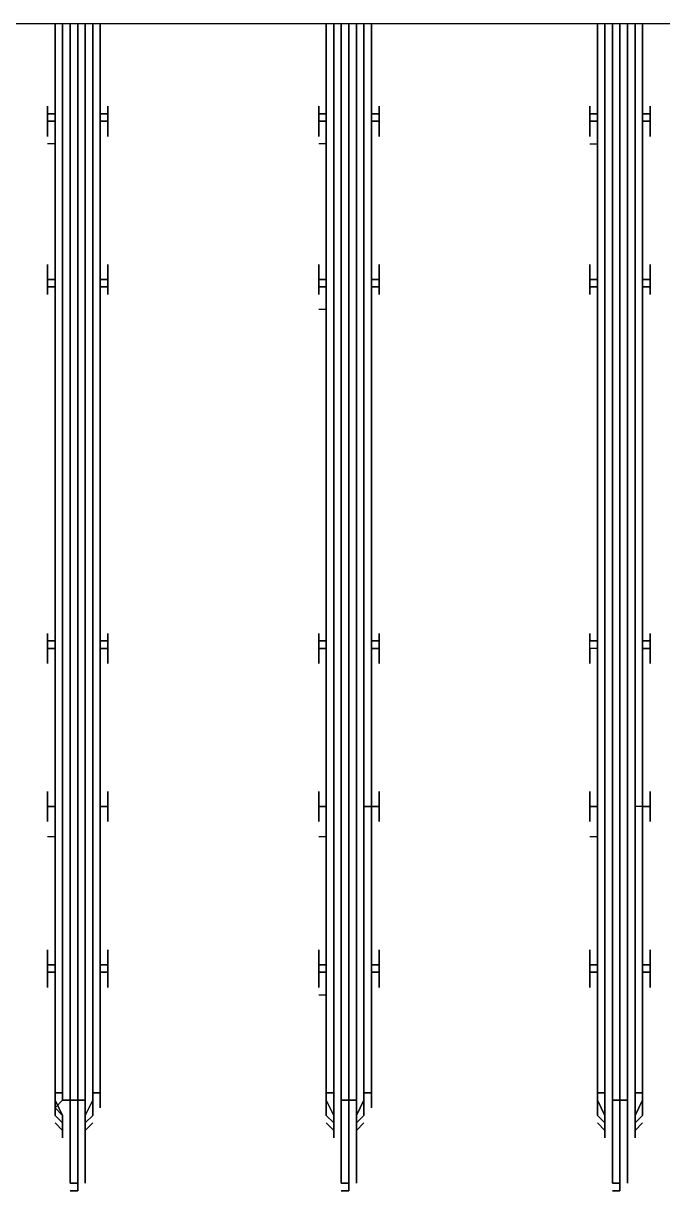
# Model space of a CAD drawing. Header units: metres. Extents: x 531759 to 532310, y 2674774 to 2675087.
# Drawn here: x 532124.0015 to 532124.1189, y 2674978.739 to 2674978.9534 of the extents above; entities that cross this region are included whole.
import ezdxf

# ---------------------------------------------------------------- set-up
doc = ezdxf.new("R2010")
doc.units = ezdxf.units.M
doc.header["$MEASUREMENT"] = 0
doc.layers.add('IDT', color=7, linetype='Continuous')

# ---------------------------------------------------------------- blocks, each defined once
blk = doc.blocks.new('IDT')
at = {"layer": 'IDT', "color": 0, "lineweight": 25}
for p, q in [((13.99624, 9.01989), (13.99624, 9.00329)), ((13.99624, 9.00329), (13.99624, 9.01989)), ((13.99624, 9.01989), (13.99763, 9.01989)), ((13.99763, 9.01989), (13.99624, 9.01989)), ((13.99624, 9.01989), (13.99624, 9.00329)), ((13.99624, 9.00329), (13.99624, 9.01989)), ((14.04604, 9.00329), (14.04604, 9.01989)), ((14.04604, 9.01989), (14.04604, 9.00329)), ((14.04604, 9.00329), (14.04604, 9.01989)), ((14.04604, 9.01989), (14.04742, 9.01989)), ((14.04742, 9.01989), (14.04604, 9.01989)), ((14.04604, 9.01989), (14.04742, 9.01989)), ((14.04742, 9.01989), (14.04604, 9.01989)), ((14.04604, 9.01989), (14.04604, 9.00329)), ((14.04604, 9.00329), (14.04604, 9.01989)), ((14.04604, 9.01989), (14.04604, 9.00329)), ((14.04604, 9.00329), (14.04604, 9.01989)), ((14.04604, 9.01989), (14.04604, 9.00329)), ((14.09583, 9.00329), (14.09583, 9.01989)), ((14.09583, 9.01989), (14.09583, 9.00329)), ((14.09721, 9.01989), (14.09583, 9.01989)), ((14.09583, 9.01989), (14.09583, 9.00329)), ((14.09583, 9.00329), (14.09583, 9.01989)), ((14.09583, 9.01989), (14.09721, 9.01989)), ((13.99486, 9.0185), (13.99486, 9.00329)), ((13.99486, 9.00329), (13.99486, 9.0185)), ((13.99763, 9.0185), (13.99624, 9.0185)), ((13.99624, 9.0185), (13.99763, 9.0185)), ((13.99763, 9.0185), (13.99624, 9.0185)), ((13.99624, 9.0185), (13.99763, 9.0185)), ((13.99763, 9.00329), (13.99763, 9.0185)), ((13.99763, 9.0185), (13.99763, 9.00329)), ((14.04465, 9.00329), (14.04465, 9.0185)), ((14.04465, 9.0185), (14.04465, 9.00329)), ((14.04465, 9.00329), (14.04465, 9.0185)), ((14.04465, 9.0185), (14.04465, 9.00329)), ((14.04742, 9.0185), (14.04604, 9.0185)), ((14.04604, 9.0185), (14.04742, 9.0185)), ((14.04742, 9.0185), (14.04604, 9.0185)), ((14.04604, 9.0185), (14.04742, 9.0185)), ((14.04742, 9.0185), (14.04604, 9.0185)), ((14.04604, 9.0185), (14.04742, 9.0185)), ((14.04742, 9.0185), (14.04604, 9.0185)), ((14.04604, 9.0185), (14.04742, 9.0185)), ((14.04742, 9.00329), (14.04742, 9.0185)), ((14.04742, 9.0185), (14.04742, 9.00329)), ((14.04742, 9.00329), (14.04742, 9.0185)), ((14.04742, 9.0185), (14.04742, 9.00329)), ((14.09445, 9.00329), (14.09445, 9.0185)), ((14.09445, 9.0185), (14.09445, 9.00329)), ((14.09721, 9.0185), (14.09583, 9.0185)), ((14.09583, 9.0185), (14.09721, 9.0185)), ((14.09721, 9.0185), (14.09583, 9.0185)), ((14.09583, 9.0185), (14.09721, 9.0185)), ((14.09721, 9.00329), (14.09721, 9.0185)), ((14.09721, 9.0185), (14.09721, 9.00329)), ((13.99348, 9.00882), (13.99209, 9.00744)), ((13.99209, 9.00744), (13.99348, 9.00882)), ((13.99348, 9.0102), (13.99348, 9.00605)), ((13.99348, 9.00605), (13.99348, 9.0102)), ((13.99348, 9.0102), (13.99348, 9.00882)), ((13.99348, 9.00882), (13.99348, 9.0102)), ((13.99901, 9.00882), (13.99901, 9.0102)), ((13.99901, 9.0102), (13.99901, 9.00605)), ((13.99901, 9.00605), (13.99901, 9.0102)), ((13.99901, 9.0102), (13.99901, 9.00882)), ((14.00039, 9.00744), (13.99901, 9.00882)), ((13.99901, 9.00882), (14.00039, 9.00744)), ((14.04465, 9.00882), (14.04327, 9.00744)), ((14.04327, 9.00744), (14.04465, 9.00882)), ((14.04465, 9.00882), (14.04327, 9.00744)), ((14.04327, 9.00744), (14.04465, 9.00882)), ((14.04465, 9.00605), (14.04465, 9.0102)), ((14.04465, 9.0102), (14.04465, 9.00882)), ((14.04465, 9.00882), (14.04465, 9.0102)), ((14.04465, 9.0102), (14.04465, 9.00605)), ((14.04465, 9.00605), (14.04465, 9.0102)), ((14.04465, 9.0102), (14.04465, 9.00882)), ((14.04465, 9.00882), (14.04465, 9.0102)), ((14.04465, 9.0102), (14.04465, 9.00605)), ((14.0488, 9.00882), (14.0488, 9.0102)), ((14.0488, 9.0102), (14.0488, 9.00605)), ((14.0488, 9.00605), (14.0488, 9.0102)), ((14.0488, 9.0102), (14.0488, 9.00882)), ((14.0488, 9.00882), (14.0488, 9.0102)), ((14.0488, 9.0102), (14.0488, 9.00605)), ((14.0488, 9.00605), (14.0488, 9.0102)), ((14.0488, 9.0102), (14.0488, 9.00882)), ((14.05018, 9.00744), (14.0488, 9.00882)), ((14.0488, 9.00882), (14.05018, 9.00744)), ((14.05018, 9.00744), (14.0488, 9.00882)), ((14.0488, 9.00882), (14.05018, 9.00744)), ((14.09445, 9.00882), (14.09306, 9.00744)), ((14.09306, 9.00744), (14.09445, 9.00882)), ((14.09445, 9.00605), (14.09445, 9.0102)), ((14.09445, 9.0102), (14.09445, 9.00882)), ((14.09445, 9.00882), (14.09445, 9.0102)), ((14.09445, 9.0102), (14.09445, 9.00605)), ((14.0986, 9.00882), (14.0986, 9.0102)), ((14.0986, 9.0102), (14.0986, 9.00605)), ((14.0986, 9.00605), (14.0986, 9.0102)), ((14.0986, 9.0102), (14.0986, 9.00882)), ((14.09998, 9.00744), (14.0986, 9.00882)), ((14.0986, 9.00882), (14.09998, 9.00744)), ((13.99209, 9.00605), (13.99348, 9.00744)), ((13.99348, 9.00744), (13.99209, 9.00605)), ((14.00039, 9.00605), (13.99901, 9.00744)), ((13.99901, 9.00744), (14.00039, 9.00605)), ((14.04327, 9.00605), (14.04465, 9.00744)), ((14.04465, 9.00744), (14.04327, 9.00605)), ((14.04327, 9.00605), (14.04465, 9.00744)), ((14.04465, 9.00744), (14.04327, 9.00605)), ((14.05018, 9.00605), (14.0488, 9.00744)), ((14.0488, 9.00744), (14.05018, 9.00605)), ((14.05018, 9.00605), (14.0488, 9.00744)), ((14.05018, 9.00605), (14.0488, 9.00744)), ((14.09306, 9.00605), (14.09445, 9.00744)), ((14.09445, 9.00744), (14.09306, 9.00605)), ((14.09998, 9.00605), (14.0986, 9.00744)), ((14.0986, 9.00744), (14.09998, 9.00605)), ((13.99348, 9.00605), (13.99209, 9.00329)), ((13.99209, 9.00329), (13.99348, 9.00605)), ((13.99209, 9.00467), (13.99209, 9.00605)), ((13.99209, 9.00605), (13.99209, 9.00467)), ((13.99209, 9.00467), (13.99209, 9.00191)), ((13.99209, 9.00191), (13.99209, 9.00467)), ((13.99348, 9.00329), (13.99348, 9.00605)), ((13.99348, 9.00605), (13.99348, 9.00329)), ((13.99901, 9.00605), (14.00039, 9.00329)), ((14.00039, 9.00329), (13.99901, 9.00605)), ((13.99901, 9.00329), (13.99901, 9.00605)), ((13.99901, 9.00605), (13.99901, 9.00329)), ((14.00039, 9.00467), (14.00039, 9.00605)), ((14.00039, 9.00605), (14.00039, 9.00467)), ((14.00039, 9.00467), (14.00039, 9.00191)), ((14.00039, 9.00191), (14.00039, 9.00467)), ((14.04189, 9.00191), (14.04189, 9.00467)), ((14.04189, 9.00467), (14.04189, 9.00191)), ((14.04189, 9.00191), (14.04189, 9.00467)), ((14.04189, 9.00467), (14.04189, 9.00191)), ((14.04327, 9.00329), (14.04327, 9.00605)), ((14.04327, 9.00605), (14.04327, 9.00329)), ((14.04327, 9.00329), (14.04465, 9.00605)), ((14.04465, 9.00605), (14.04327, 9.00329)), ((14.04327, 9.00467), (14.04327, 9.00605)), ((14.04327, 9.00605), (14.04327, 9.00467)), ((14.04327, 9.00329), (14.04327, 9.00605)), ((14.04327, 9.00605), (14.04327, 9.00329)), ((14.04327, 9.00329), (14.04465, 9.00605)), ((14.04465, 9.00605), (14.04327, 9.00329)), ((14.04327, 9.00467), (14.04327, 9.00605)), ((14.04327, 9.00605), (14.04327, 9.00467)), ((14.0488, 9.00605), (14.05018, 9.00329)), ((14.05018, 9.00329), (14.0488, 9.00605)), ((14.0488, 9.00329), (14.0488, 9.00605)), ((14.0488, 9.00605), (14.0488, 9.00329)), ((14.0488, 9.00605), (14.05018, 9.00329)), ((14.05018, 9.00329), (14.0488, 9.00605)), ((14.0488, 9.00329), (14.0488, 9.00605)), ((14.0488, 9.00605), (14.0488, 9.00329)), ((14.05018, 9.00467), (14.05018, 9.00605)), ((14.05018, 9.00605), (14.05018, 9.00467)), ((14.05018, 9.00467), (14.05018, 9.00605)), ((14.05018, 9.00467), (14.05018, 9.00605)), ((14.05018, 9.00467), (14.05018, 9.00191)), ((14.05018, 9.00191), (14.05018, 9.00467)), ((14.05018, 9.00191), (14.05018, 9.00467)), ((14.05018, 9.00191), (14.05018, 9.00467)), ((14.09168, 9.00191), (14.09168, 9.00467)), ((14.09168, 9.00467), (14.09168, 9.00191)), ((14.09306, 9.00329), (14.09306, 9.00605)), ((14.09306, 9.00605), (14.09306, 9.00329)), ((14.09306, 9.00329), (14.09445, 9.00605)), ((14.09445, 9.00605), (14.09306, 9.00329)), ((14.09306, 9.00467), (14.09306, 9.00605)), ((14.09306, 9.00605), (14.09306, 9.00467)), ((14.09998, 9.00467), (14.0986, 9.00605)), ((14.0986, 9.00605), (14.09998, 9.00467)), ((14.0986, 9.00605), (14.09998, 9.00329)), ((14.09998, 9.00329), (14.0986, 9.00605)), ((14.0986, 9.00329), (14.09998, 9.00467)), ((14.09998, 9.00467), (14.0986, 9.00329)), ((14.09998, 9.00467), (14.09998, 9.00605)), ((14.09998, 9.00605), (14.09998, 9.00467)), ((14.09998, 9.00467), (14.09998, 9.00191)), ((14.09998, 9.00191), (14.09998, 9.00467)), ((13.99348, 8.8055), (13.99348, 9.00329)), ((13.99348, 9.00329), (13.99348, 8.8055)), ((13.99486, 9.00329), (13.99486, 8.8055)), ((13.99486, 8.8055), (13.99486, 9.00329)), ((13.99624, 9.00329), (13.99486, 9.00329)), ((13.99486, 9.00329), (13.99624, 9.00329)), ((13.99624, 9.00329), (13.99763, 9.00329)), ((13.99763, 9.00329), (13.99624, 9.00329)), ((13.99624, 9.00329), (13.99763, 9.00329)), ((13.99763, 9.00329), (13.99624, 9.00329)), ((13.99624, 8.8055), (13.99624, 9.00329)), ((13.99624, 9.00329), (13.99624, 8.8055)), ((13.99624, 8.8055), (13.99624, 9.00329)), ((13.99624, 9.00329), (13.99624, 8.8055)), ((13.99763, 8.8055), (13.99763, 9.00329)), ((13.99763, 9.00329), (13.99763, 8.8055)), ((13.99901, 8.8055), (13.99901, 9.00329)), ((13.99901, 9.00329), (13.99901, 8.8055)), ((14.04327, 8.8055), (14.04327, 9.00329)), ((14.04327, 9.00329), (14.04327, 8.8055)), ((14.04327, 8.8055), (14.04327, 9.00329)), ((14.04327, 9.00329), (14.04327, 8.8055)), ((14.04604, 9.00329), (14.04465, 9.00329)), ((14.04465, 9.00329), (14.04465, 8.8055)), ((14.04465, 8.8055), (14.04465, 9.00329)), ((14.04465, 9.00329), (14.04604, 9.00329)), ((14.04604, 9.00329), (14.04465, 9.00329)), ((14.04465, 9.00329), (14.04465, 8.8055)), ((14.04465, 8.8055), (14.04465, 9.00329)), ((14.04465, 9.00329), (14.04604, 9.00329)), ((14.04742, 9.00329), (14.04604, 9.00329)), ((14.04604, 9.00329), (14.04604, 8.8055)), ((14.04604, 8.8055), (14.04604, 9.00329)), ((14.04604, 9.00329), (14.04604, 8.8055)), ((14.04604, 8.8055), (14.04604, 9.00329)), ((14.04604, 9.00329), (14.04604, 8.8055)), ((14.04604, 8.8055), (14.04604, 9.00329)), ((14.04604, 9.00329), (14.04742, 9.00329)), ((14.04604, 9.00329), (14.04742, 9.00329)), ((14.04742, 9.00329), (14.04604, 9.00329)), ((14.04604, 9.00329), (14.04742, 9.00329)), ((14.04742, 9.00329), (14.04604, 9.00329)), ((14.04742, 9.00329), (14.04604, 9.00329)), ((14.04604, 9.00329), (14.04742, 9.00329)), ((14.04604, 8.8055), (14.04604, 9.00329)), ((14.04604, 9.00329), (14.04604, 8.8055)), ((14.04742, 9.00329), (14.04742, 8.8055)), ((14.04742, 8.8055), (14.04742, 9.00329)), ((14.04742, 8.8055), (14.04742, 9.00329)), ((14.04742, 9.00329), (14.04742, 8.8055)), ((14.0488, 8.8055), (14.0488, 9.00329)), ((14.0488, 9.00329), (14.0488, 8.8055)), ((14.0488, 9.00329), (14.0488, 8.8055)), ((14.0488, 9.00329), (14.0488, 8.8055)), ((14.09306, 8.8055), (14.09306, 9.00329)), ((14.09306, 9.00329), (14.09306, 8.8055)), ((14.09445, 9.00329), (14.09583, 9.00329)), ((14.09583, 9.00329), (14.09445, 9.00329)), ((14.09445, 9.00329), (14.09445, 8.8055)), ((14.09445, 8.8055), (14.09445, 9.00329)), ((14.09583, 9.00329), (14.09721, 9.00329)), ((14.09721, 9.00329), (14.09583, 9.00329)), ((14.09583, 8.8055), (14.09583, 9.00329)), ((14.09583, 9.00329), (14.09583, 8.8055)), ((14.09583, 8.8055), (14.09583, 9.00329)), ((14.09583, 9.00329), (14.09583, 8.8055)), ((14.09721, 8.8055), (14.09721, 9.00329)), ((14.09721, 9.00329), (14.0986, 9.00329)), ((14.0986, 9.00329), (14.09721, 9.00329)), ((14.09721, 9.00329), (14.09721, 8.8055)), ((14.0986, 9.00329), (14.0986, 8.8055)), ((14.0986, 8.8055), (14.0986, 9.00329)), ((13.99209, 9.00191), (13.99209, 8.8055)), ((13.99209, 8.8055), (13.99209, 9.00191)), ((13.99209, 9.00191), (13.99348, 9.00191)), ((13.99348, 9.00191), (13.99209, 9.00191)), ((14.00039, 9.00191), (13.99901, 9.00191)), ((13.99901, 9.00191), (14.00039, 9.00191)), ((14.00039, 9.00191), (14.00039, 8.8055)), ((14.00039, 8.8055), (14.00039, 9.00191)), ((14.04189, 9.00191), (14.04327, 9.00191)), ((14.04327, 9.00191), (14.04189, 9.00191)), ((14.04189, 9.00191), (14.04189, 8.8055)), ((14.04189, 8.8055), (14.04189, 9.00191)), ((14.04189, 9.00191), (14.04327, 9.00191)), ((14.04327, 9.00191), (14.04189, 9.00191)), ((14.04189, 9.00191), (14.04189, 8.8055)), ((14.04189, 8.8055), (14.04189, 9.00191)), ((14.05018, 9.00191), (14.0488, 9.00191)), ((14.0488, 9.00191), (14.05018, 9.00191)), ((14.05018, 9.00191), (14.0488, 9.00191)), ((14.05018, 9.00191), (14.0488, 9.00191)), ((14.05018, 9.00191), (14.05018, 8.8055)), ((14.05018, 8.8055), (14.05018, 9.00191)), ((14.05018, 8.8055), (14.05018, 9.00191)), ((14.05018, 8.8055), (14.05018, 9.00191)), ((14.09168, 9.00191), (14.09168, 8.8055)), ((14.09168, 8.8055), (14.09168, 9.00191)), ((14.09168, 9.00191), (14.09306, 9.00191)), ((14.09306, 9.00191), (14.09168, 9.00191)), ((14.09998, 9.00191), (14.0986, 9.00191)), ((14.0986, 9.00191), (14.09998, 9.00191)), ((14.09998, 9.00191), (14.09998, 8.8055)), ((14.09998, 8.8055), (14.09998, 9.00191)), ((13.99209, 8.98254), (13.99209, 8.98392)), ((13.99209, 8.98392), (13.99209, 8.97977)), ((13.99209, 8.97977), (13.99209, 8.98392)), ((13.99209, 8.98392), (13.99209, 8.98254)), ((14.00039, 8.98392), (14.00039, 8.98254)), ((14.00039, 8.98254), (14.00039, 8.98392)), ((14.00039, 8.97977), (14.00039, 8.98392)), ((14.00039, 8.98392), (14.00039, 8.97977)), ((14.04189, 8.98392), (14.04189, 8.97977)), ((14.04189, 8.97977), (14.04189, 8.98392)), ((14.04189, 8.98392), (14.04189, 8.98254)), ((14.04189, 8.98254), (14.04189, 8.98392)), ((14.04189, 8.98392), (14.04189, 8.97977)), ((14.04189, 8.97839), (14.04189, 8.98392)), ((14.04189, 8.98392), (14.04189, 8.98254)), ((14.04189, 8.98254), (14.04189, 8.98392)), ((14.05157, 8.98392), (14.05018, 8.98392)), ((14.05018, 8.98392), (14.05018, 8.97977)), ((14.05018, 8.97839), (14.05018, 8.98392)), ((14.05018, 8.98392), (14.05018, 8.98254)), ((14.05018, 8.98254), (14.05018, 8.98392)), ((14.05018, 8.98392), (14.05018, 8.97839)), ((14.05018, 8.97977), (14.05018, 8.98392)), ((14.05018, 8.98392), (14.05018, 8.98254)), ((14.05018, 8.98254), (14.05018, 8.98392)), ((14.09168, 8.98392), (14.09168, 8.97977)), ((14.09168, 8.97977), (14.09168, 8.98392)), ((14.09168, 8.98392), (14.09168, 8.98254)), ((14.09168, 8.98254), (14.09168, 8.98392)), ((14.09998, 8.98392), (14.09998, 8.97977)), ((14.09998, 8.97839), (14.09998, 8.98392)), ((14.09998, 8.98392), (14.09998, 8.98254)), ((14.09998, 8.98254), (14.09998, 8.98392)), ((13.99071, 8.98254), (13.99071, 8.97977)), ((13.99071, 8.97977), (13.99071, 8.98254)), ((14.00177, 8.97977), (14.00177, 8.98254)), ((14.00177, 8.98254), (14.00177, 8.97977)), ((14.0405, 8.98254), (14.0405, 8.97977)), ((14.0405, 8.97977), (14.0405, 8.98254)), ((14.0405, 8.98254), (14.0405, 8.97977)), ((14.0405, 8.97977), (14.0405, 8.98254)), ((14.05157, 8.97977), (14.05157, 8.98254)), ((14.05157, 8.98254), (14.05157, 8.97977)), ((14.05157, 8.98254), (14.05157, 8.97977)), ((14.05157, 8.97977), (14.05157, 8.98254)), ((14.0903, 8.98254), (14.0903, 8.97977)), ((14.0903, 8.97977), (14.0903, 8.98254)), ((14.10136, 8.97977), (14.10136, 8.98254)), ((14.10136, 8.98254), (14.10136, 8.97977)), ((13.99209, 8.97977), (13.99071, 8.97977)), ((13.99071, 8.97977), (13.99071, 8.97839)), ((13.99071, 8.97839), (13.99071, 8.97977)), ((13.99071, 8.97977), (13.99209, 8.97977)), ((13.99209, 8.97839), (13.99209, 8.97977)), ((13.99209, 8.97977), (13.99209, 8.97839)), ((14.00039, 8.97839), (14.00039, 8.97977)), ((14.00039, 8.97977), (14.00039, 8.97839)), ((14.00177, 8.97977), (14.00039, 8.97977)), ((14.00039, 8.97977), (14.00177, 8.97977)), ((14.00177, 8.97839), (14.00177, 8.97977)), ((14.00177, 8.97977), (14.00177, 8.97839)), ((14.04189, 8.97977), (14.0405, 8.97977)), ((14.0405, 8.97977), (14.0405, 8.97839)), ((14.0405, 8.97839), (14.0405, 8.97977)), ((14.0405, 8.97977), (14.04189, 8.97977)), ((14.04189, 8.97977), (14.0405, 8.97977)), ((14.0405, 8.97977), (14.0405, 8.97839)), ((14.0405, 8.97839), (14.0405, 8.97977)), ((14.0405, 8.97977), (14.04189, 8.97977)), ((14.04189, 8.97977), (14.04189, 8.97839)), ((14.04189, 8.97839), (14.04189, 8.97977)), ((14.04189, 8.97977), (14.04189, 8.97839)), ((14.05018, 8.97977), (14.05157, 8.97977)), ((14.05018, 8.97839), (14.05018, 8.97977)), ((14.05157, 8.97977), (14.05018, 8.97977)), ((14.05018, 8.97977), (14.05018, 8.97839)), ((14.05157, 8.97977), (14.05018, 8.97977)), ((14.05157, 8.97977), (14.05018, 8.97977)), ((14.05157, 8.97977), (14.05157, 8.97839)), ((14.05157, 8.97839), (14.05157, 8.97977)), ((14.05157, 8.97839), (14.05157, 8.97977)), ((14.05157, 8.97839), (14.05157, 8.97977)), ((14.09168, 8.97977), (14.0903, 8.97977)), ((14.0903, 8.97977), (14.0903, 8.97839)), ((14.0903, 8.97839), (14.0903, 8.97977)), ((14.0903, 8.97977), (14.09168, 8.97977)), ((14.09168, 8.97977), (14.09168, 8.97839)), ((14.09168, 8.97839), (14.09168, 8.97977)), ((14.09998, 8.97977), (14.10136, 8.97977)), ((14.10136, 8.97977), (14.09998, 8.97977)), ((14.09998, 8.97977), (14.09998, 8.97839)), ((14.10136, 8.97977), (14.10136, 8.97839)), ((14.10136, 8.97839), (14.10136, 8.97977)), ((13.99209, 8.97839), (13.99071, 8.97839)), ((13.99071, 8.97839), (13.99071, 8.97563)), ((13.99071, 8.97563), (13.99071, 8.97839)), ((13.99071, 8.97839), (13.99209, 8.97839)), ((13.99209, 8.97424), (13.99209, 8.97839)), ((13.99209, 8.97839), (13.99209, 8.97424)), ((14.00177, 8.97839), (14.00039, 8.97839)), ((14.00039, 8.97839), (14.00039, 8.97424)), ((14.00039, 8.97424), (14.00039, 8.97839)), ((14.00039, 8.97839), (14.00177, 8.97839)), ((14.00177, 8.97839), (14.00039, 8.97839)), ((14.00039, 8.97839), (14.00177, 8.97839)), ((14.00177, 8.97839), (14.00177, 8.97563)), ((14.00177, 8.97563), (14.00177, 8.97839)), ((14.04189, 8.97839), (14.0405, 8.97839)), ((14.0405, 8.97839), (14.0405, 8.97563)), ((14.0405, 8.97563), (14.0405, 8.97839)), ((14.0405, 8.97839), (14.04189, 8.97839)), ((14.04189, 8.97839), (14.0405, 8.97839)), ((14.0405, 8.97839), (14.0405, 8.97563)), ((14.0405, 8.97563), (14.0405, 8.97839)), ((14.0405, 8.97839), (14.04189, 8.97839)), ((14.04189, 8.97839), (14.04189, 8.97424)), ((14.04189, 8.97424), (14.04189, 8.97839)), ((14.04189, 8.97424), (14.04189, 8.97839)), ((14.04189, 8.97839), (14.04189, 8.97424)), ((14.05157, 8.97839), (14.05018, 8.97839)), ((14.05018, 8.97839), (14.05157, 8.97839)), ((14.05157, 8.97839), (14.05018, 8.97839)), ((14.05018, 8.97839), (14.05157, 8.97839)), ((14.05157, 8.97839), (14.05018, 8.97839)), ((14.05018, 8.97839), (14.05018, 8.97424)), ((14.05018, 8.97424), (14.05018, 8.97839)), ((14.05018, 8.97424), (14.05018, 8.97839)), ((14.05018, 8.97839), (14.05157, 8.97839)), ((14.05018, 8.97839), (14.05018, 8.97424)), ((14.05157, 8.97839), (14.05157, 8.97563)), ((14.05157, 8.97563), (14.05157, 8.97839)), ((14.05157, 8.97839), (14.05157, 8.97563)), ((14.05157, 8.97563), (14.05157, 8.97839)), ((14.09168, 8.97839), (14.0903, 8.97839)), ((14.0903, 8.97839), (14.0903, 8.97563)), ((14.0903, 8.97563), (14.0903, 8.97839)), ((14.0903, 8.97839), (14.09168, 8.97839)), ((14.09168, 8.97424), (14.09168, 8.97839)), ((14.09168, 8.97839), (14.09168, 8.97424)), ((14.10136, 8.97839), (14.09998, 8.97839)), ((14.10136, 8.97839), (14.09998, 8.97839)), ((14.09998, 8.97839), (14.10136, 8.97839)), ((14.09998, 8.97839), (14.09998, 8.97424)), ((14.09998, 8.97424), (14.09998, 8.97839)), ((14.10136, 8.97839), (14.10136, 8.97563)), ((14.10136, 8.97563), (14.10136, 8.97839)), ((13.99209, 8.97424), (13.99209, 8.97563)), ((13.99209, 8.97563), (13.99209, 8.97424)), ((14.00039, 8.97424), (14.00039, 8.97563)), ((14.00039, 8.97563), (14.00039, 8.97424)), ((14.04189, 8.97424), (14.04189, 8.97563)), ((14.04189, 8.97563), (14.04189, 8.97424)), ((14.04189, 8.97424), (14.04189, 8.97563)), ((14.04189, 8.97563), (14.04189, 8.97424)), ((14.05018, 8.97424), (14.05018, 8.97563)), ((14.05018, 8.97563), (14.05018, 8.97424)), ((14.05018, 8.97424), (14.05018, 8.97563)), ((14.05018, 8.97563), (14.05018, 8.97424)), ((14.09168, 8.97424), (14.09168, 8.97563)), ((14.09168, 8.97563), (14.09168, 8.97424)), ((14.09998, 8.97424), (14.09998, 8.97563)), ((14.09998, 8.97563), (14.09998, 8.97424)), ((13.99209, 8.95488), (13.99209, 8.94935)), ((13.99209, 8.94935), (13.99209, 8.95488)), ((13.99209, 8.95211), (13.99209, 8.95349)), ((13.99209, 8.95349), (13.99209, 8.95211)), ((14.00039, 8.94935), (14.00039, 8.95488)), ((14.00039, 8.95488), (14.00177, 8.95488)), ((14.00039, 8.94935), (14.00039, 8.95488)), ((14.00039, 8.95349), (14.00039, 8.95211)), ((14.00039, 8.95211), (14.00039, 8.95349)), ((14.04189, 8.94935), (14.04189, 8.95488)), ((14.04189, 8.95488), (14.04189, 8.94935)), ((14.04189, 8.9452), (14.04189, 8.95488)), ((14.04189, 8.94935), (14.04189, 8.95488)), ((14.04189, 8.95211), (14.04189, 8.95349)), ((14.04189, 8.95349), (14.04189, 8.95211)), ((14.04189, 8.95211), (14.04189, 8.95349)), ((14.04189, 8.95349), (14.04189, 8.95211)), ((14.05018, 8.94935), (14.05018, 8.95488)), ((14.05018, 8.95488), (14.05018, 8.94935)), ((14.05018, 8.94935), (14.05018, 8.95488)), ((14.05018, 8.95488), (14.05018, 8.94935)), ((14.05018, 8.95488), (14.05157, 8.95488)), ((14.05018, 8.95349), (14.05018, 8.95211)), ((14.05018, 8.95211), (14.05018, 8.95349)), ((14.05018, 8.95349), (14.05018, 8.95211)), ((14.05018, 8.95211), (14.05018, 8.95349)), ((14.09168, 8.95488), (14.09168, 8.94935)), ((14.09168, 8.94935), (14.09168, 8.95488)), ((14.09168, 8.95211), (14.09168, 8.95349)), ((14.09168, 8.95349), (14.09168, 8.95211)), ((14.09998, 8.94935), (14.09998, 8.95488)), ((14.09998, 8.95488), (14.09998, 8.94935)), ((14.09998, 8.95488), (14.10136, 8.95488)), ((14.09998, 8.95349), (14.09998, 8.95211)), ((14.09998, 8.95211), (14.09998, 8.95349)), ((13.99071, 8.95211), (13.99071, 8.94935)), ((13.99071, 8.94935), (13.99071, 8.95211)), ((14.00177, 8.94935), (14.00177, 8.95211)), ((14.00177, 8.95211), (14.00177, 8.94935)), ((14.0405, 8.95211), (14.0405, 8.94935)), ((14.0405, 8.94935), (14.0405, 8.95211)), ((14.0405, 8.94935), (14.0405, 8.95211)), ((14.0405, 8.95211), (14.0405, 8.94935)), ((14.05157, 8.94935), (14.05157, 8.95211)), ((14.05157, 8.95211), (14.05157, 8.94935)), ((14.05157, 8.95211), (14.05157, 8.94935)), ((14.05157, 8.94935), (14.05157, 8.95211)), ((14.0903, 8.95211), (14.0903, 8.94935)), ((14.0903, 8.94935), (14.0903, 8.95211)), ((14.10136, 8.94935), (14.10136, 8.95211)), ((14.10136, 8.95211), (14.10136, 8.94935)), ((13.99209, 8.94935), (13.99071, 8.94935)), ((13.99071, 8.94935), (13.99071, 8.94658)), ((13.99071, 8.94658), (13.99071, 8.94935)), ((13.99071, 8.94935), (13.99209, 8.94935)), ((13.99071, 8.94935), (13.99209, 8.94935)), ((13.99209, 8.94935), (13.99071, 8.94935)), ((13.99209, 8.94935), (13.99209, 8.9452)), ((13.99209, 8.9452), (13.99209, 8.94935)), ((13.99209, 8.94935), (13.99348, 8.94935)), ((14.00177, 8.94935), (14.00039, 8.94935)), ((14.00039, 8.94935), (14.00177, 8.94935)), ((14.00177, 8.94935), (14.00039, 8.94935)), ((14.00039, 8.94935), (14.00039, 8.9452)), ((14.00039, 8.9452), (14.00039, 8.94935)), ((14.00177, 8.94935), (14.00039, 8.94935)), ((14.00039, 8.94935), (14.00177, 8.94935)), ((14.00039, 8.94935), (14.00177, 8.94935)), ((14.00177, 8.94935), (14.00039, 8.94935)), ((14.00177, 8.94935), (14.00177, 8.94658)), ((14.00177, 8.94658), (14.00177, 8.94935)), ((14.0405, 8.94658), (14.0405, 8.94935)), ((14.0405, 8.94935), (14.04189, 8.94935)), ((14.0405, 8.94935), (14.04189, 8.94935)), ((14.04189, 8.94935), (14.0405, 8.94935)), ((14.0405, 8.94935), (14.0405, 8.94658)), ((14.0405, 8.94658), (14.0405, 8.94935)), ((14.0405, 8.94935), (14.04189, 8.94935)), ((14.04189, 8.94935), (14.0405, 8.94935)), ((14.0405, 8.94658), (14.0405, 8.94935)), ((14.0405, 8.94935), (14.04189, 8.94935)), ((14.04189, 8.94935), (14.0405, 8.94935)), ((14.0405, 8.94935), (14.04189, 8.94935)), ((14.04189, 8.94935), (14.04327, 8.94935)), ((14.04327, 8.94935), (14.04189, 8.94935)), ((14.04189, 8.94935), (14.04189, 8.9452)), ((14.04189, 8.9452), (14.04189, 8.94935)), ((14.04189, 8.9452), (14.04189, 8.94935)), ((14.05018, 8.9452), (14.05018, 8.94935)), ((14.05018, 8.94935), (14.05157, 8.94935)), ((14.05157, 8.94935), (14.05018, 8.94935)), ((14.05018, 8.94935), (14.05157, 8.94935)), ((14.05157, 8.94935), (14.05018, 8.94935)), ((14.05018, 8.94935), (14.05157, 8.94935)), ((14.05157, 8.94935), (14.05018, 8.94935)), ((14.05018, 8.94935), (14.05018, 8.9452)), ((14.05018, 8.9452), (14.05018, 8.94935)), ((14.05018, 8.94935), (14.05157, 8.94935)), ((14.05157, 8.94935), (14.05018, 8.94935)), ((14.05018, 8.94935), (14.05018, 8.9452)), ((14.05157, 8.94935), (14.05018, 8.94935)), ((14.05018, 8.94935), (14.05157, 8.94935)), ((14.05157, 8.94935), (14.05018, 8.94935)), ((14.05018, 8.94935), (14.05157, 8.94935)), ((14.05018, 8.94935), (14.05157, 8.94935)), ((14.05157, 8.94935), (14.05018, 8.94935)), ((14.05157, 8.94935), (14.05157, 8.94658)), ((14.05157, 8.94658), (14.05157, 8.94935)), ((14.05157, 8.94935), (14.05157, 8.94658)), ((14.05157, 8.94658), (14.05157, 8.94935)), ((14.0903, 8.94935), (14.09168, 8.94935)), ((14.09168, 8.94935), (14.0903, 8.94935)), ((14.0903, 8.94935), (14.0903, 8.94658)), ((14.0903, 8.94658), (14.0903, 8.94935)), ((14.0903, 8.94935), (14.09168, 8.94935)), ((14.09168, 8.94935), (14.0903, 8.94935)), ((14.09168, 8.94935), (14.09168, 8.9452)), ((14.09168, 8.9452), (14.09168, 8.94935)), ((14.09998, 8.94935), (14.09998, 8.9452)), ((14.09998, 8.9452), (14.09998, 8.94935)), ((14.09998, 8.94935), (14.10136, 8.94935)), ((14.10136, 8.94935), (14.09998, 8.94935)), ((14.09998, 8.94935), (14.10136, 8.94935)), ((14.10136, 8.94935), (14.09998, 8.94935)), ((14.09998, 8.94935), (14.10136, 8.94935)), ((14.09998, 8.94935), (14.10136, 8.94935)), ((14.10136, 8.94935), (14.09998, 8.94935)), ((14.10136, 8.94935), (14.10136, 8.94658)), ((14.10136, 8.94658), (14.10136, 8.94935)), ((13.99209, 8.9452), (13.99209, 8.94658)), ((13.99209, 8.94658), (13.99209, 8.9452)), ((14.00039, 8.9452), (14.00039, 8.94658)), ((14.00039, 8.94658), (14.00039, 8.9452)), ((14.04189, 8.94658), (14.04189, 8.9452)), ((14.04189, 8.94658), (14.04189, 8.9452)), ((14.04189, 8.94658), (14.04189, 8.9452)), ((14.04189, 8.94658), (14.04189, 8.9452)), ((14.05018, 8.94658), (14.05018, 8.9452)), ((14.05018, 8.9452), (14.05018, 8.94658)), ((14.05018, 8.94658), (14.05018, 8.9452)), ((14.05018, 8.9452), (14.05018, 8.94658)), ((14.09168, 8.9452), (14.09168, 8.94658)), ((14.09168, 8.94658), (14.09168, 8.9452)), ((14.09998, 8.9452), (14.09998, 8.94658)), ((14.09998, 8.94658), (14.09998, 8.9452)), ((13.99071, 8.92307), (13.99071, 8.9203)), ((13.99071, 8.9203), (13.99071, 8.92307)), ((13.99209, 8.9203), (13.99209, 8.92445)), ((13.99209, 8.92445), (13.99209, 8.92307)), ((13.99209, 8.92307), (13.99209, 8.92445)), ((13.99209, 8.92445), (13.99209, 8.9203)), ((14.00039, 8.9203), (14.00039, 8.92445)), ((14.00039, 8.92445), (14.00039, 8.92307)), ((14.00039, 8.92307), (14.00039, 8.92445)), ((14.00039, 8.92445), (14.00039, 8.9203)), ((14.00177, 8.92307), (14.00177, 8.9203)), ((14.00177, 8.9203), (14.00177, 8.92307)), ((14.0405, 8.9203), (14.0405, 8.92307)), ((14.0405, 8.92307), (14.0405, 8.9203)), ((14.0405, 8.9203), (14.0405, 8.92307)), ((14.0405, 8.92307), (14.0405, 8.9203)), ((14.04189, 8.92445), (14.04189, 8.9203)), ((14.04189, 8.9203), (14.04189, 8.92445)), ((14.04189, 8.9203), (14.04189, 8.92445)), ((14.04189, 8.92445), (14.04189, 8.92307)), ((14.04189, 8.92307), (14.04189, 8.92445)), ((14.04189, 8.92445), (14.04189, 8.92307)), ((14.04189, 8.92307), (14.04189, 8.92445)), ((14.04189, 8.92445), (14.04189, 8.9203)), ((14.05018, 8.92445), (14.05018, 8.92307)), ((14.05018, 8.92307), (14.05018, 8.92445)), ((14.05018, 8.9203), (14.05018, 8.92445)), ((14.05018, 8.92445), (14.05018, 8.9203)), ((14.05018, 8.9203), (14.05018, 8.92445)), ((14.05018, 8.92445), (14.05018, 8.9203)), ((14.05018, 8.92307), (14.05018, 8.92445)), ((14.05018, 8.92307), (14.05018, 8.92445)), ((14.05157, 8.9203), (14.05157, 8.92307)), ((14.05157, 8.92307), (14.05157, 8.9203)), ((14.05157, 8.9203), (14.05157, 8.92307)), ((14.05157, 8.92307), (14.05157, 8.9203)), ((14.0903, 8.9203), (14.0903, 8.92307)), ((14.0903, 8.92307), (14.0903, 8.9203)), ((14.09168, 8.92307), (14.09168, 8.92445)), ((14.09168, 8.92445), (14.09168, 8.92307)), ((14.09168, 8.9203), (14.09168, 8.92445)), ((14.09168, 8.92445), (14.09168, 8.9203)), ((14.09998, 8.92445), (14.09998, 8.92307)), ((14.09998, 8.92307), (14.09998, 8.92445)), ((14.09998, 8.9203), (14.09998, 8.92445)), ((14.09998, 8.92445), (14.09998, 8.9203)), ((14.10136, 8.9203), (14.10136, 8.92307)), ((14.10136, 8.92307), (14.10136, 8.9203)), ((13.99209, 8.9203), (13.99071, 8.9203)), ((13.99071, 8.9203), (13.99071, 8.91892)), ((13.99071, 8.91892), (13.99071, 8.9203)), ((13.99071, 8.9203), (13.99209, 8.9203)), ((13.99209, 8.91892), (13.99071, 8.91892)), ((13.99071, 8.91892), (13.99071, 8.91753)), ((13.99071, 8.91753), (13.99071, 8.91892)), ((13.99071, 8.91892), (13.99209, 8.91892)), ((13.99209, 8.9203), (13.99209, 8.91477)), ((13.99209, 8.91892), (13.99209, 8.9203)), ((13.99209, 8.91477), (13.99209, 8.91892)), ((14.00039, 8.9203), (14.00177, 8.9203)), ((14.00039, 8.91892), (14.00039, 8.9203)), ((14.00039, 8.9203), (14.00177, 8.9203)), ((14.00039, 8.91892), (14.00039, 8.9203)), ((14.00177, 8.91892), (14.00039, 8.91892)), ((14.00039, 8.91892), (14.00039, 8.91477)), ((14.00039, 8.91477), (14.00039, 8.91892)), ((14.00039, 8.91892), (14.00177, 8.91892)), ((14.00177, 8.91892), (14.00039, 8.91892)), ((14.00177, 8.91892), (14.00039, 8.91892)), ((14.00177, 8.9203), (14.00177, 8.91892)), ((14.00177, 8.9203), (14.00177, 8.91892)), ((14.00177, 8.91892), (14.00177, 8.91753)), ((14.00177, 8.91753), (14.00177, 8.91892)), ((14.04189, 8.9203), (14.0405, 8.9203)), ((14.0405, 8.9203), (14.0405, 8.91892)), ((14.0405, 8.91892), (14.0405, 8.9203)), ((14.0405, 8.9203), (14.0405, 8.91892)), ((14.0405, 8.91892), (14.0405, 8.9203)), ((14.0405, 8.9203), (14.04189, 8.9203)), ((14.0405, 8.9203), (14.04189, 8.9203)), ((14.04189, 8.9203), (14.0405, 8.9203)), ((14.04189, 8.91892), (14.0405, 8.91892)), ((14.0405, 8.91892), (14.0405, 8.91753)), ((14.0405, 8.91753), (14.0405, 8.91892)), ((14.0405, 8.91892), (14.04189, 8.91892)), ((14.04189, 8.91892), (14.0405, 8.91892)), ((14.0405, 8.91892), (14.0405, 8.91753)), ((14.0405, 8.91753), (14.0405, 8.91892)), ((14.0405, 8.91892), (14.04189, 8.91892)), ((14.04189, 8.91892), (14.04189, 8.9203)), ((14.04189, 8.91892), (14.04189, 8.9203)), ((14.04189, 8.9203), (14.04189, 8.91892)), ((14.04189, 8.91477), (14.04189, 8.9203)), ((14.04189, 8.91892), (14.04189, 8.91477)), ((14.04189, 8.91477), (14.04189, 8.91892)), ((14.04189, 8.91892), (14.04189, 8.91477)), ((14.05018, 8.9203), (14.05157, 8.9203)), ((14.05157, 8.9203), (14.05018, 8.9203)), ((14.05018, 8.91892), (14.05018, 8.9203)), ((14.05018, 8.9203), (14.05018, 8.91892)), ((14.05157, 8.9203), (14.05018, 8.9203)), ((14.05018, 8.9203), (14.05018, 8.91892)), ((14.05018, 8.91892), (14.05018, 8.9203)), ((14.05018, 8.9203), (14.05157, 8.9203)), ((14.05157, 8.91892), (14.05018, 8.91892)), ((14.05018, 8.91892), (14.05157, 8.91892)), ((14.05157, 8.91892), (14.05018, 8.91892)), ((14.05018, 8.91892), (14.05018, 8.91477)), ((14.05018, 8.91477), (14.05018, 8.91892)), ((14.05157, 8.91892), (14.05018, 8.91892)), ((14.05018, 8.91892), (14.05157, 8.91892)), ((14.05018, 8.91892), (14.05157, 8.91892)), ((14.05157, 8.91892), (14.05018, 8.91892)), ((14.05018, 8.91892), (14.05018, 8.91477)), ((14.05018, 8.91477), (14.05018, 8.91892)), ((14.05157, 8.9203), (14.05157, 8.91892)), ((14.05157, 8.91892), (14.05157, 8.9203)), ((14.05157, 8.9203), (14.05157, 8.91892)), ((14.05157, 8.91892), (14.05157, 8.9203)), ((14.05157, 8.91892), (14.05157, 8.91753)), ((14.05157, 8.91753), (14.05157, 8.91892)), ((14.05157, 8.91892), (14.05157, 8.91753)), ((14.05157, 8.91753), (14.05157, 8.91892)), ((14.0903, 8.9203), (14.09168, 8.9203)), ((14.09168, 8.9203), (14.0903, 8.9203)), ((14.0903, 8.9203), (14.0903, 8.91892)), ((14.0903, 8.91892), (14.0903, 8.9203)), ((14.09168, 8.91892), (14.0903, 8.91892)), ((14.0903, 8.91892), (14.0903, 8.91753)), ((14.0903, 8.91753), (14.0903, 8.91892)), ((14.0903, 8.91892), (14.09168, 8.91892)), ((14.09168, 8.91477), (14.09168, 8.9203)), ((14.09168, 8.9203), (14.09168, 8.91892)), ((14.09168, 8.91892), (14.09168, 8.91477)), ((14.09998, 8.91892), (14.09998, 8.9203)), ((14.09998, 8.9203), (14.09998, 8.91892)), ((14.10136, 8.9203), (14.09998, 8.9203)), ((14.09998, 8.9203), (14.10136, 8.9203)), ((14.10136, 8.91892), (14.09998, 8.91892)), ((14.09998, 8.91892), (14.09998, 8.91477)), ((14.09998, 8.91477), (14.09998, 8.91892)), ((14.09998, 8.91892), (14.10136, 8.91892)), ((14.10136, 8.91892), (14.09998, 8.91892)), ((14.09998, 8.91892), (14.10136, 8.91892)), ((14.10136, 8.9203), (14.10136, 8.91892)), ((14.10136, 8.91892), (14.10136, 8.9203)), ((14.10136, 8.91892), (14.10136, 8.91753)), ((14.10136, 8.91753), (14.10136, 8.91892)), ((13.99209, 8.91615), (13.99209, 8.91753)), ((13.99209, 8.91753), (13.99209, 8.91615)), ((14.00039, 8.91753), (14.00039, 8.91615)), ((14.00039, 8.91615), (14.00039, 8.91753)), ((14.04189, 8.91615), (14.04189, 8.91753)), ((14.04189, 8.91753), (14.04189, 8.91615)), ((14.04189, 8.91615), (14.04189, 8.91753)), ((14.04189, 8.91753), (14.04189, 8.91615)), ((14.05018, 8.91753), (14.05018, 8.91615)), ((14.05018, 8.91615), (14.05018, 8.91753)), ((14.05018, 8.91753), (14.05018, 8.91615)), ((14.05018, 8.91615), (14.05018, 8.91753)), ((14.09168, 8.91615), (14.09168, 8.91753)), ((14.09168, 8.91753), (14.09168, 8.91615)), ((14.09998, 8.91753), (14.09998, 8.91615)), ((14.09998, 8.91615), (14.09998, 8.91753)), ((13.99209, 8.85806), (13.99209, 8.85391)), ((13.99209, 8.85253), (13.99209, 8.85806)), ((13.99209, 8.85529), (13.99209, 8.85667)), ((13.99209, 8.85667), (13.99209, 8.85529)), ((14.00039, 8.85253), (14.00039, 8.85806)), ((14.00039, 8.85806), (14.00039, 8.85391)), ((14.00039, 8.85667), (14.00039, 8.85529)), ((14.00039, 8.85529), (14.00039, 8.85667)), ((14.04189, 8.85806), (14.04189, 8.85253)), ((14.04189, 8.85391), (14.04189, 8.85806)), ((14.04189, 8.85391), (14.04189, 8.85806)), ((14.04189, 8.85806), (14.04189, 8.85391)), ((14.04189, 8.85529), (14.04189, 8.85667)), ((14.04189, 8.85667), (14.04189, 8.85529)), ((14.04189, 8.85529), (14.04189, 8.85667)), ((14.04189, 8.85667), (14.04189, 8.85529)), ((14.05018, 8.85806), (14.05018, 8.85253)), ((14.05018, 8.85391), (14.05018, 8.85806)), ((14.05018, 8.85806), (14.05018, 8.85253)), ((14.05018, 8.85391), (14.05018, 8.85806)), ((14.05018, 8.85806), (14.05157, 8.85806)), ((14.05018, 8.85667), (14.05018, 8.85529)), ((14.05018, 8.85529), (14.05018, 8.85667)), ((14.05018, 8.85667), (14.05018, 8.85529)), ((14.05018, 8.85529), (14.05018, 8.85667)), ((14.09168, 8.85391), (14.09168, 8.85806)), ((14.09168, 8.85806), (14.09168, 8.85253)), ((14.09168, 8.85529), (14.09168, 8.85667)), ((14.09168, 8.85667), (14.09168, 8.85529)), ((14.09998, 8.85391), (14.09998, 8.85806)), ((14.09998, 8.85806), (14.09998, 8.85253)), ((14.09998, 8.85667), (14.09998, 8.85529)), ((14.09998, 8.85529), (14.09998, 8.85667)), ((13.99071, 8.85529), (13.99071, 8.85391)), ((13.99071, 8.85391), (13.99071, 8.85529)), ((14.00177, 8.85391), (14.00177, 8.85529)), ((14.00177, 8.85529), (14.00177, 8.85391)), ((14.0405, 8.85529), (14.0405, 8.85391)), ((14.0405, 8.85391), (14.0405, 8.85529)), ((14.0405, 8.85529), (14.0405, 8.85391)), ((14.0405, 8.85391), (14.0405, 8.85529)), ((14.05157, 8.85391), (14.05157, 8.85529)), ((14.05157, 8.85529), (14.05157, 8.85391)), ((14.05157, 8.85391), (14.05157, 8.85529)), ((14.05157, 8.85529), (14.05157, 8.85391)), ((14.0903, 8.85529), (14.0903, 8.85391)), ((14.0903, 8.85391), (14.0903, 8.85529)), ((14.10136, 8.85391), (14.10136, 8.85529)), ((14.10136, 8.85529), (14.10136, 8.85391)), ((13.99209, 8.85391), (13.99071, 8.85391)), ((13.99071, 8.85391), (13.99071, 8.85253)), ((13.99071, 8.85253), (13.99071, 8.85391)), ((13.99071, 8.85391), (13.99209, 8.85391)), ((13.99209, 8.85253), (13.99071, 8.85253)), ((13.99071, 8.85253), (13.99071, 8.84976)), ((13.99071, 8.84976), (13.99071, 8.85253)), ((13.99071, 8.85253), (13.99209, 8.85253)), ((13.99209, 8.85391), (13.99209, 8.85253)), ((13.99209, 8.85253), (13.99209, 8.84838)), ((13.99209, 8.84838), (13.99209, 8.85253)), ((14.00039, 8.85391), (14.00039, 8.85253)), ((14.00177, 8.85391), (14.00039, 8.85391)), ((14.00039, 8.85391), (14.00177, 8.85391)), ((14.00039, 8.85253), (14.00039, 8.84838)), ((14.00039, 8.84838), (14.00039, 8.85253)), ((14.00039, 8.85253), (14.00177, 8.85253)), ((14.00177, 8.85253), (14.00039, 8.85253)), ((14.00039, 8.85253), (14.00177, 8.85253)), ((14.00177, 8.85253), (14.00177, 8.85391)), ((14.00177, 8.85391), (14.00177, 8.85253)), ((14.00177, 8.85253), (14.00177, 8.84976)), ((14.00177, 8.84976), (14.00177, 8.85253)), ((14.04189, 8.85391), (14.0405, 8.85391)), ((14.0405, 8.85391), (14.0405, 8.85253)), ((14.0405, 8.85253), (14.0405, 8.85391)), ((14.0405, 8.85391), (14.04189, 8.85391)), ((14.04189, 8.85391), (14.0405, 8.85391)), ((14.0405, 8.85391), (14.0405, 8.85253)), ((14.0405, 8.85253), (14.0405, 8.85391)), ((14.0405, 8.85391), (14.04189, 8.85391)), ((14.04189, 8.85253), (14.0405, 8.85253)), ((14.0405, 8.85253), (14.0405, 8.84976)), ((14.0405, 8.84976), (14.0405, 8.85253)), ((14.0405, 8.85253), (14.04189, 8.85253)), ((14.04189, 8.85253), (14.0405, 8.85253)), ((14.0405, 8.85253), (14.0405, 8.84976)), ((14.0405, 8.84976), (14.0405, 8.85253)), ((14.0405, 8.85253), (14.04189, 8.85253)), ((14.04189, 8.85253), (14.04189, 8.85391)), ((14.04189, 8.84838), (14.04189, 8.85391)), ((14.04189, 8.85391), (14.04189, 8.85253)), ((14.04189, 8.85253), (14.04189, 8.84838)), ((14.04189, 8.84838), (14.04189, 8.85253)), ((14.04189, 8.85253), (14.04189, 8.84838)), ((14.05157, 8.85391), (14.05018, 8.85391)), ((14.05018, 8.85391), (14.05018, 8.85253)), ((14.05157, 8.85391), (14.05018, 8.85391)), ((14.05018, 8.85391), (14.05157, 8.85391)), ((14.05157, 8.85391), (14.05018, 8.85391)), ((14.05018, 8.85253), (14.05018, 8.85391)), ((14.05018, 8.84838), (14.05018, 8.85253)), ((14.05018, 8.85253), (14.05157, 8.85253)), ((14.05157, 8.85253), (14.05018, 8.85253)), ((14.05018, 8.85253), (14.05018, 8.84838)), ((14.05018, 8.85253), (14.05157, 8.85253)), ((14.05018, 8.85253), (14.05157, 8.85253)), ((14.05157, 8.85253), (14.05018, 8.85253)), ((14.05018, 8.85253), (14.05018, 8.84838)), ((14.05018, 8.84838), (14.05018, 8.85253)), ((14.05018, 8.85253), (14.05157, 8.85253)), ((14.05018, 8.85253), (14.05157, 8.85253)), ((14.05157, 8.85253), (14.05018, 8.85253)), ((14.05157, 8.85253), (14.05157, 8.85391)), ((14.05157, 8.85253), (14.05157, 8.85391)), ((14.05157, 8.85391), (14.05157, 8.85253)), ((14.05157, 8.85253), (14.05157, 8.85391)), ((14.05157, 8.85253), (14.05157, 8.84976)), ((14.05157, 8.84976), (14.05157, 8.85253)), ((14.05157, 8.85253), (14.05157, 8.84976)), ((14.05157, 8.84976), (14.05157, 8.85253)), ((14.09168, 8.85391), (14.0903, 8.85391)), ((14.0903, 8.85391), (14.0903, 8.85253)), ((14.0903, 8.85253), (14.0903, 8.85391)), ((14.0903, 8.85391), (14.09168, 8.85391)), ((14.09168, 8.85253), (14.0903, 8.85253)), ((14.0903, 8.85253), (14.0903, 8.84976)), ((14.0903, 8.84976), (14.0903, 8.85253)), ((14.0903, 8.85253), (14.09168, 8.85253)), ((14.09168, 8.85253), (14.09168, 8.85391)), ((14.09168, 8.85253), (14.09168, 8.84838)), ((14.09168, 8.84838), (14.09168, 8.85253)), ((14.10136, 8.85391), (14.09998, 8.85391)), ((14.09998, 8.85391), (14.10136, 8.85391)), ((14.09998, 8.85253), (14.09998, 8.85391)), ((14.09998, 8.85253), (14.10136, 8.85253)), ((14.10136, 8.85253), (14.09998, 8.85253)), ((14.09998, 8.85253), (14.09998, 8.84838)), ((14.09998, 8.84838), (14.09998, 8.85253)), ((14.09998, 8.85253), (14.10136, 8.85253)), ((14.10136, 8.85253), (14.09998, 8.85253)), ((14.10136, 8.85253), (14.10136, 8.85391)), ((14.10136, 8.85391), (14.10136, 8.85253)), ((14.10136, 8.85253), (14.10136, 8.84976)), ((14.10136, 8.84976), (14.10136, 8.85253)), ((13.99209, 8.84838), (13.99209, 8.84976)), ((13.99209, 8.84976), (13.99209, 8.84838)), ((14.00039, 8.84838), (14.00039, 8.84976)), ((14.00039, 8.84976), (14.00039, 8.84838)), ((14.04189, 8.84838), (14.04189, 8.84976)), ((14.04189, 8.84976), (14.04189, 8.84838)), ((14.04189, 8.84838), (14.04189, 8.84976)), ((14.04189, 8.84976), (14.04189, 8.84838)), ((14.05018, 8.84976), (14.05018, 8.84838)), ((14.05018, 8.84838), (14.05018, 8.84976)), ((14.05018, 8.84838), (14.05018, 8.84976)), ((14.05018, 8.84976), (14.05018, 8.84838)), ((14.09168, 8.84838), (14.09168, 8.84976)), ((14.09168, 8.84976), (14.09168, 8.84838)), ((14.09998, 8.84976), (14.09998, 8.84838)), ((14.09998, 8.84838), (14.09998, 8.84976)), ((13.99209, 8.82625), (13.99209, 8.82763)), ((13.99209, 8.82763), (13.99209, 8.82625)), ((13.99209, 8.8221), (13.99209, 8.82763)), ((13.99209, 8.82763), (13.99209, 8.82348)), ((14.00177, 8.82763), (14.00039, 8.82763)), ((14.00039, 8.82763), (14.00039, 8.82348)), ((14.00039, 8.82763), (14.00039, 8.82625)), ((14.00039, 8.82625), (14.00039, 8.82763)), ((14.00039, 8.82763), (14.00039, 8.8221)), ((14.04189, 8.82763), (14.04189, 8.82625)), ((14.04189, 8.82348), (14.04189, 8.82763)), ((14.04189, 8.82763), (14.04189, 8.82625)), ((14.04189, 8.82348), (14.04189, 8.82763)), ((14.04189, 8.82763), (14.04189, 8.82348)), ((14.04189, 8.82763), (14.04189, 8.82625)), ((14.04189, 8.82348), (14.04189, 8.82763)), ((14.04189, 8.82763), (14.04189, 8.82625)), ((14.05018, 8.82763), (14.05018, 8.8221)), ((14.05018, 8.82348), (14.05018, 8.82763)), ((14.05018, 8.82763), (14.05157, 8.82763)), ((14.05018, 8.82763), (14.05018, 8.82625)), ((14.05018, 8.82625), (14.05018, 8.82763)), ((14.05018, 8.82763), (14.05018, 8.82625)), ((14.05018, 8.82625), (14.05018, 8.82763)), ((14.05018, 8.82763), (14.05018, 8.8221)), ((14.05018, 8.8221), (14.05018, 8.82763)), ((14.09168, 8.82625), (14.09168, 8.82763)), ((14.09168, 8.82763), (14.09168, 8.82625)), ((14.09168, 8.82763), (14.09168, 8.82348)), ((14.09168, 8.82348), (14.09168, 8.82763)), ((14.09998, 8.82763), (14.10136, 8.82763)), ((14.09998, 8.82348), (14.09998, 8.82763)), ((14.09998, 8.82763), (14.09998, 8.82625)), ((14.09998, 8.82625), (14.09998, 8.82763)), ((14.09998, 8.82763), (14.09998, 8.8221)), ((13.99071, 8.82625), (13.99071, 8.82348)), ((13.99071, 8.82348), (13.99071, 8.82625)), ((14.00177, 8.82348), (14.00177, 8.82625)), ((14.00177, 8.82625), (14.00177, 8.82348)), ((14.0405, 8.82625), (14.0405, 8.82348)), ((14.0405, 8.82348), (14.0405, 8.82625)), ((14.0405, 8.82625), (14.0405, 8.82348)), ((14.0405, 8.82348), (14.0405, 8.82625)), ((14.05157, 8.82348), (14.05157, 8.82625)), ((14.05157, 8.82625), (14.05157, 8.82348)), ((14.05157, 8.82348), (14.05157, 8.82625)), ((14.05157, 8.82625), (14.05157, 8.82348)), ((14.0903, 8.82348), (14.0903, 8.82625)), ((14.0903, 8.82625), (14.0903, 8.82348)), ((14.10136, 8.82348), (14.10136, 8.82625)), ((14.10136, 8.82625), (14.10136, 8.82348)), ((13.99209, 8.82348), (13.99071, 8.82348)), ((13.99071, 8.82348), (13.99071, 8.8221)), ((13.99071, 8.8221), (13.99071, 8.82348)), ((13.99071, 8.82348), (13.99209, 8.82348)), ((13.99209, 8.8221), (13.99071, 8.8221)), ((13.99071, 8.8221), (13.99071, 8.82071)), ((13.99071, 8.82071), (13.99071, 8.8221)), ((13.99071, 8.8221), (13.99209, 8.8221)), ((13.99209, 8.82348), (13.99209, 8.81795)), ((13.99209, 8.81795), (13.99209, 8.8221)), ((14.00039, 8.82348), (14.00039, 8.8221)), ((14.00177, 8.82348), (14.00039, 8.82348)), ((14.00039, 8.82348), (14.00177, 8.82348)), ((14.00039, 8.8221), (14.00177, 8.8221)), ((14.00177, 8.8221), (14.00039, 8.8221)), ((14.00039, 8.8221), (14.00039, 8.81795)), ((14.00039, 8.81795), (14.00039, 8.8221)), ((14.00039, 8.8221), (14.00177, 8.8221)), ((14.00177, 8.8221), (14.00177, 8.82348)), ((14.00177, 8.82348), (14.00177, 8.8221)), ((14.00177, 8.8221), (14.00177, 8.82071)), ((14.00177, 8.82071), (14.00177, 8.8221)), ((14.0405, 8.82348), (14.0405, 8.8221)), ((14.0405, 8.8221), (14.0405, 8.82348)), ((14.0405, 8.82348), (14.04189, 8.82348)), ((14.04189, 8.82348), (14.0405, 8.82348)), ((14.0405, 8.82348), (14.04189, 8.82348)), ((14.04189, 8.82348), (14.0405, 8.82348)), ((14.0405, 8.82348), (14.0405, 8.8221)), ((14.0405, 8.8221), (14.0405, 8.82348)), ((14.04189, 8.8221), (14.0405, 8.8221)), ((14.0405, 8.8221), (14.0405, 8.82071)), ((14.0405, 8.82071), (14.0405, 8.8221)), ((14.0405, 8.8221), (14.04189, 8.8221)), ((14.04189, 8.8221), (14.0405, 8.8221)), ((14.0405, 8.8221), (14.0405, 8.82071)), ((14.0405, 8.82071), (14.0405, 8.8221)), ((14.0405, 8.8221), (14.04189, 8.8221)), ((14.04189, 8.82348), (14.04189, 8.81795)), ((14.04189, 8.8221), (14.04189, 8.82348)), ((14.04189, 8.8221), (14.04189, 8.82348)), ((14.04189, 8.82348), (14.04189, 8.8221)), ((14.04189, 8.81795), (14.04189, 8.8221)), ((14.04189, 8.8221), (14.04189, 8.81795)), ((14.04189, 8.81795), (14.04189, 8.8221)), ((14.05157, 8.82348), (14.05018, 8.82348)), ((14.05018, 8.82348), (14.05157, 8.82348)), ((14.05157, 8.82348), (14.05018, 8.82348)), ((14.05018, 8.82348), (14.05157, 8.82348)), ((14.05018, 8.8221), (14.05018, 8.82348)), ((14.05018, 8.8221), (14.05157, 8.8221)), ((14.05157, 8.8221), (14.05018, 8.8221)), ((14.05018, 8.8221), (14.05018, 8.81795)), ((14.05018, 8.81795), (14.05018, 8.8221)), ((14.05018, 8.8221), (14.05157, 8.8221)), ((14.05157, 8.8221), (14.05018, 8.8221)), ((14.05018, 8.8221), (14.05018, 8.81795)), ((14.05018, 8.81795), (14.05018, 8.8221)), ((14.05018, 8.8221), (14.05157, 8.8221)), ((14.05157, 8.8221), (14.05018, 8.8221)), ((14.05018, 8.8221), (14.05157, 8.8221)), ((14.05157, 8.8221), (14.05018, 8.8221)), ((14.05157, 8.8221), (14.05157, 8.82348)), ((14.05157, 8.82348), (14.05157, 8.8221)), ((14.05157, 8.8221), (14.05157, 8.82348)), ((14.05157, 8.82348), (14.05157, 8.8221)), ((14.05157, 8.8221), (14.05157, 8.82071)), ((14.05157, 8.82071), (14.05157, 8.8221)), ((14.05157, 8.8221), (14.05157, 8.82071)), ((14.05157, 8.82071), (14.05157, 8.8221)), ((14.09168, 8.82348), (14.0903, 8.82348)), ((14.0903, 8.82348), (14.0903, 8.8221)), ((14.0903, 8.8221), (14.0903, 8.82348)), ((14.0903, 8.82348), (14.09168, 8.82348)), ((14.09168, 8.8221), (14.0903, 8.8221)), ((14.0903, 8.8221), (14.0903, 8.82071)), ((14.0903, 8.82071), (14.0903, 8.8221)), ((14.0903, 8.8221), (14.09168, 8.8221)), ((14.09168, 8.82348), (14.09168, 8.8221)), ((14.09168, 8.8221), (14.09168, 8.82348)), ((14.09168, 8.8221), (14.09168, 8.81795)), ((14.09168, 8.81795), (14.09168, 8.8221)), ((14.09998, 8.82348), (14.10136, 8.82348)), ((14.09998, 8.8221), (14.09998, 8.82348)), ((14.10136, 8.82348), (14.09998, 8.82348)), ((14.10136, 8.8221), (14.09998, 8.8221)), ((14.09998, 8.8221), (14.09998, 8.81795)), ((14.09998, 8.81795), (14.09998, 8.8221)), ((14.09998, 8.8221), (14.10136, 8.8221)), ((14.10136, 8.8221), (14.09998, 8.8221)), ((14.09998, 8.8221), (14.10136, 8.8221)), ((14.10136, 8.82348), (14.10136, 8.8221)), ((14.10136, 8.8221), (14.10136, 8.82348)), ((14.10136, 8.8221), (14.10136, 8.82071)), ((14.10136, 8.82071), (14.10136, 8.8221)), ((13.99209, 8.81933), (13.99209, 8.82071)), ((13.99209, 8.82071), (13.99209, 8.81933)), ((14.00039, 8.82071), (14.00039, 8.81933)), ((14.00039, 8.81933), (14.00039, 8.82071)), ((14.04189, 8.81933), (14.04189, 8.82071)), ((14.04189, 8.82071), (14.04189, 8.81933)), ((14.04189, 8.81933), (14.04189, 8.82071)), ((14.04189, 8.82071), (14.04189, 8.81933)), ((14.05018, 8.82071), (14.05018, 8.81933)), ((14.05018, 8.81933), (14.05018, 8.82071)), ((14.05018, 8.82071), (14.05018, 8.81933)), ((14.05018, 8.81933), (14.05018, 8.82071)), ((14.09168, 8.81933), (14.09168, 8.82071)), ((14.09168, 8.82071), (14.09168, 8.81933)), ((14.09998, 8.82071), (14.09998, 8.81933)), ((14.09998, 8.81933), (14.09998, 8.82071)), ((14.34065, 8.8055), (13.87591, 8.8055))]:
    blk.add_line(p, q, dxfattribs=at)

msp = doc.modelspace()

# ---------------------------------------------------------------- block references
at = {"layer": 'IDT', "color": 8, "rotation": 180}
msp.add_blockref('IDT', (532138.10728, 2674987.75885), dxfattribs=at)

doc.saveas('drawing.dxf')
